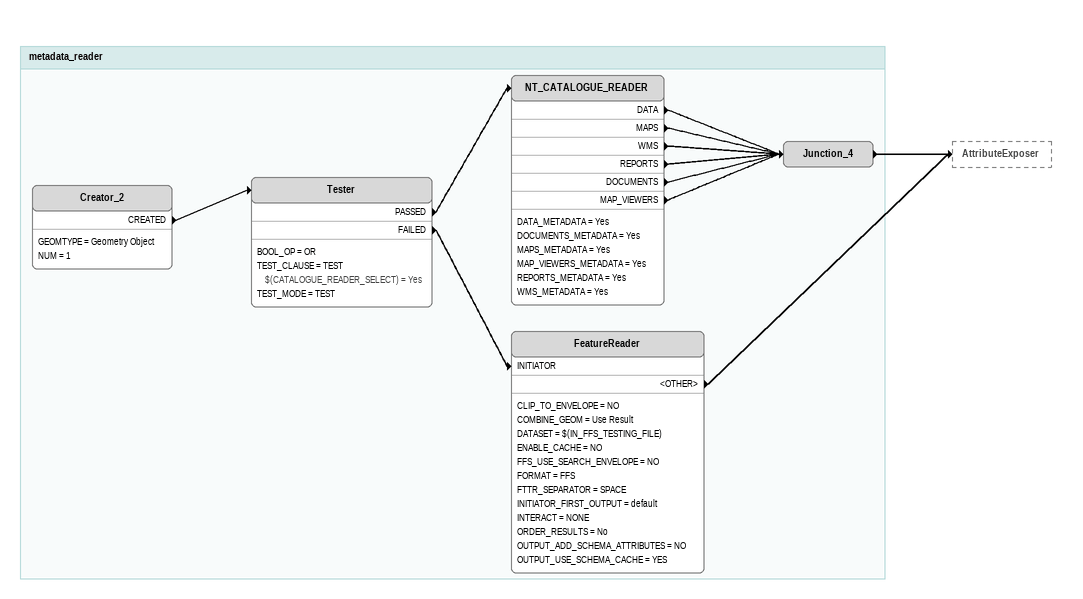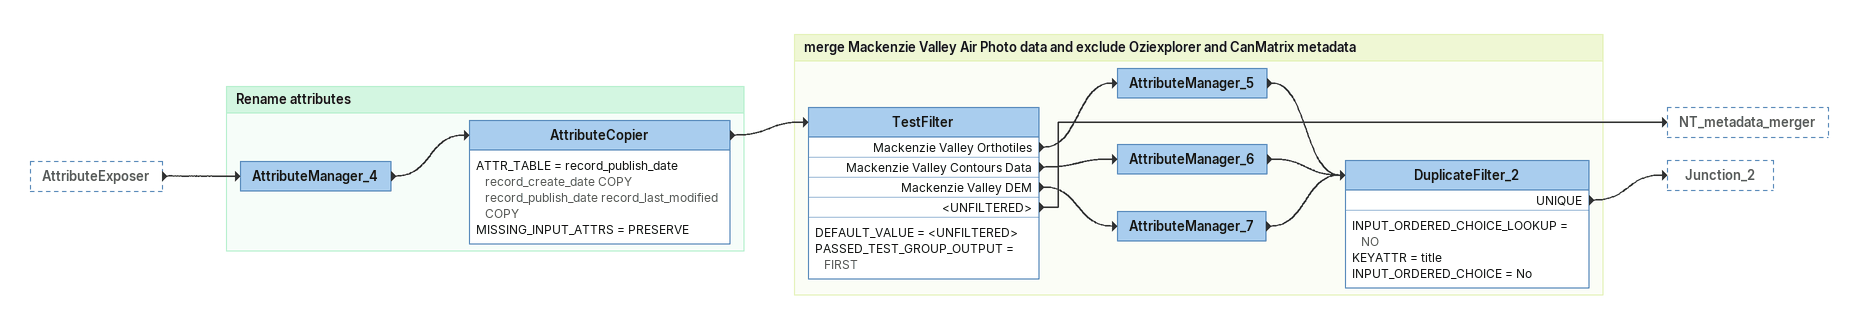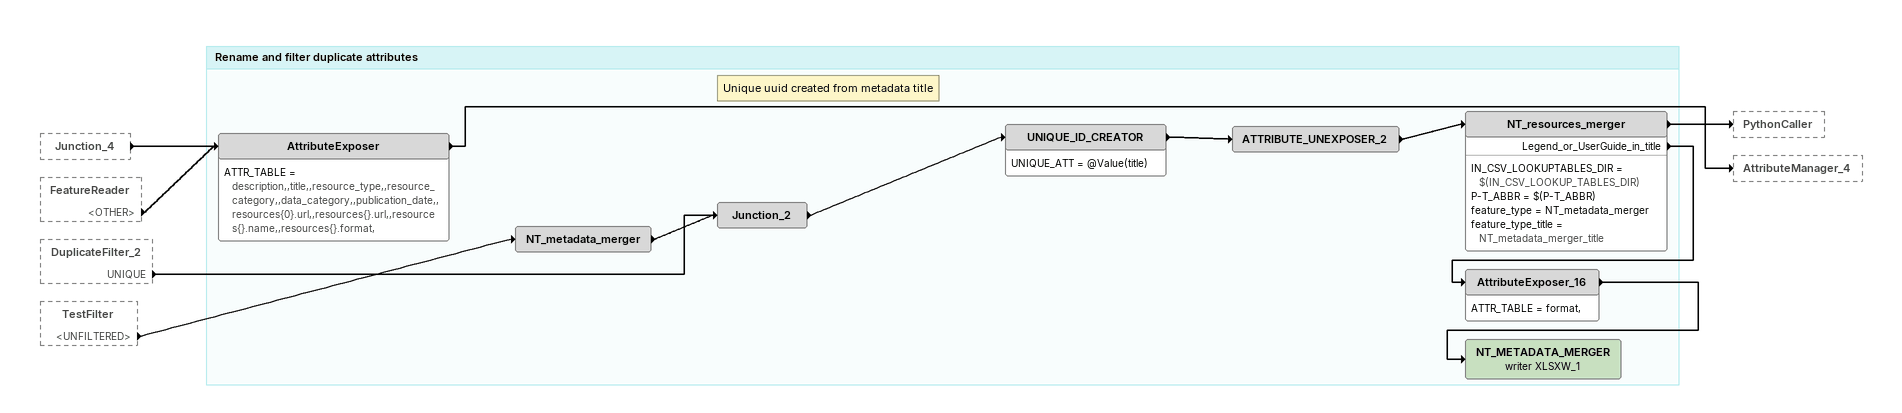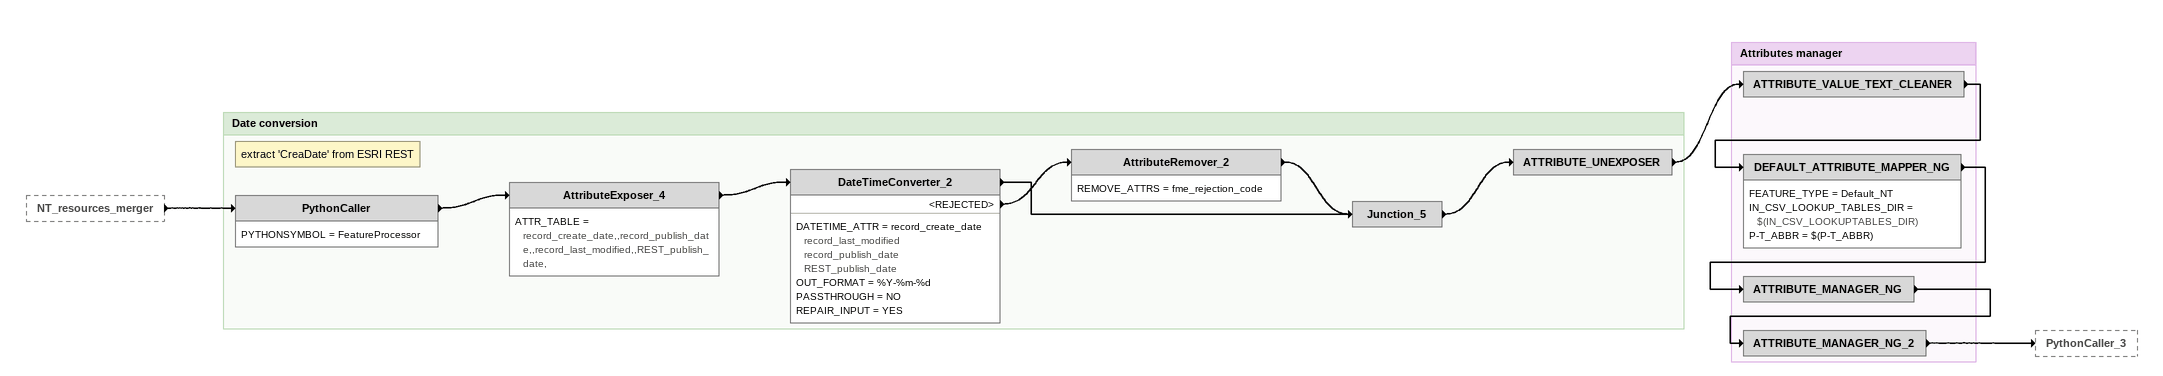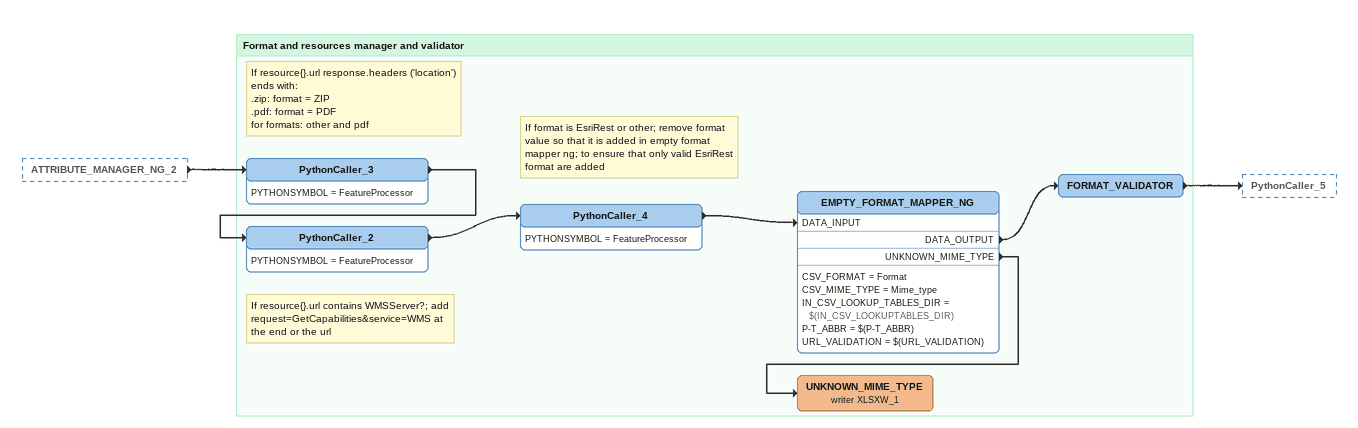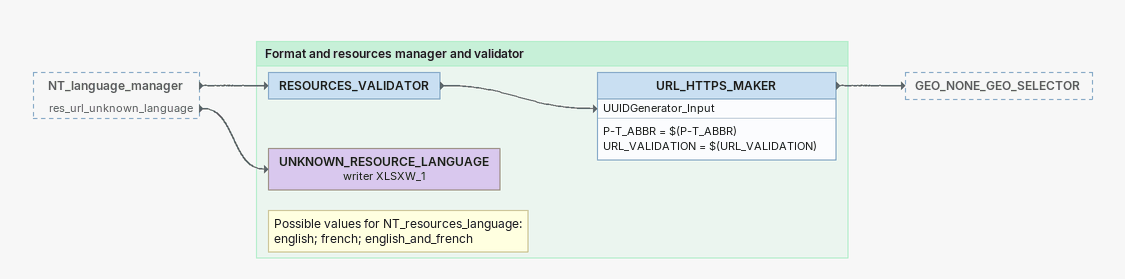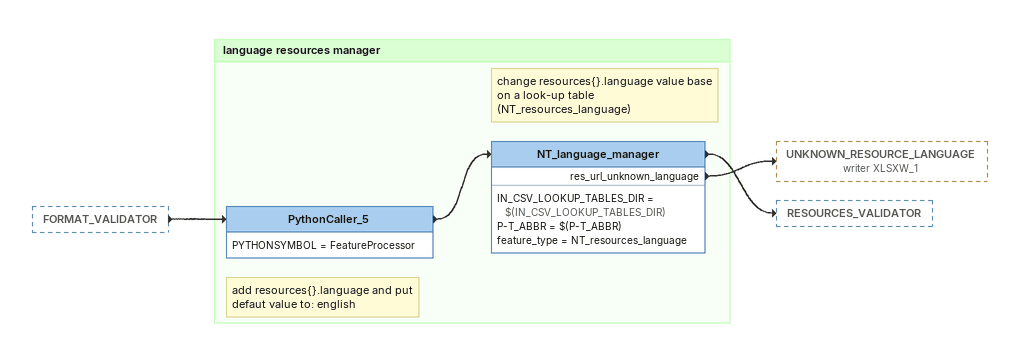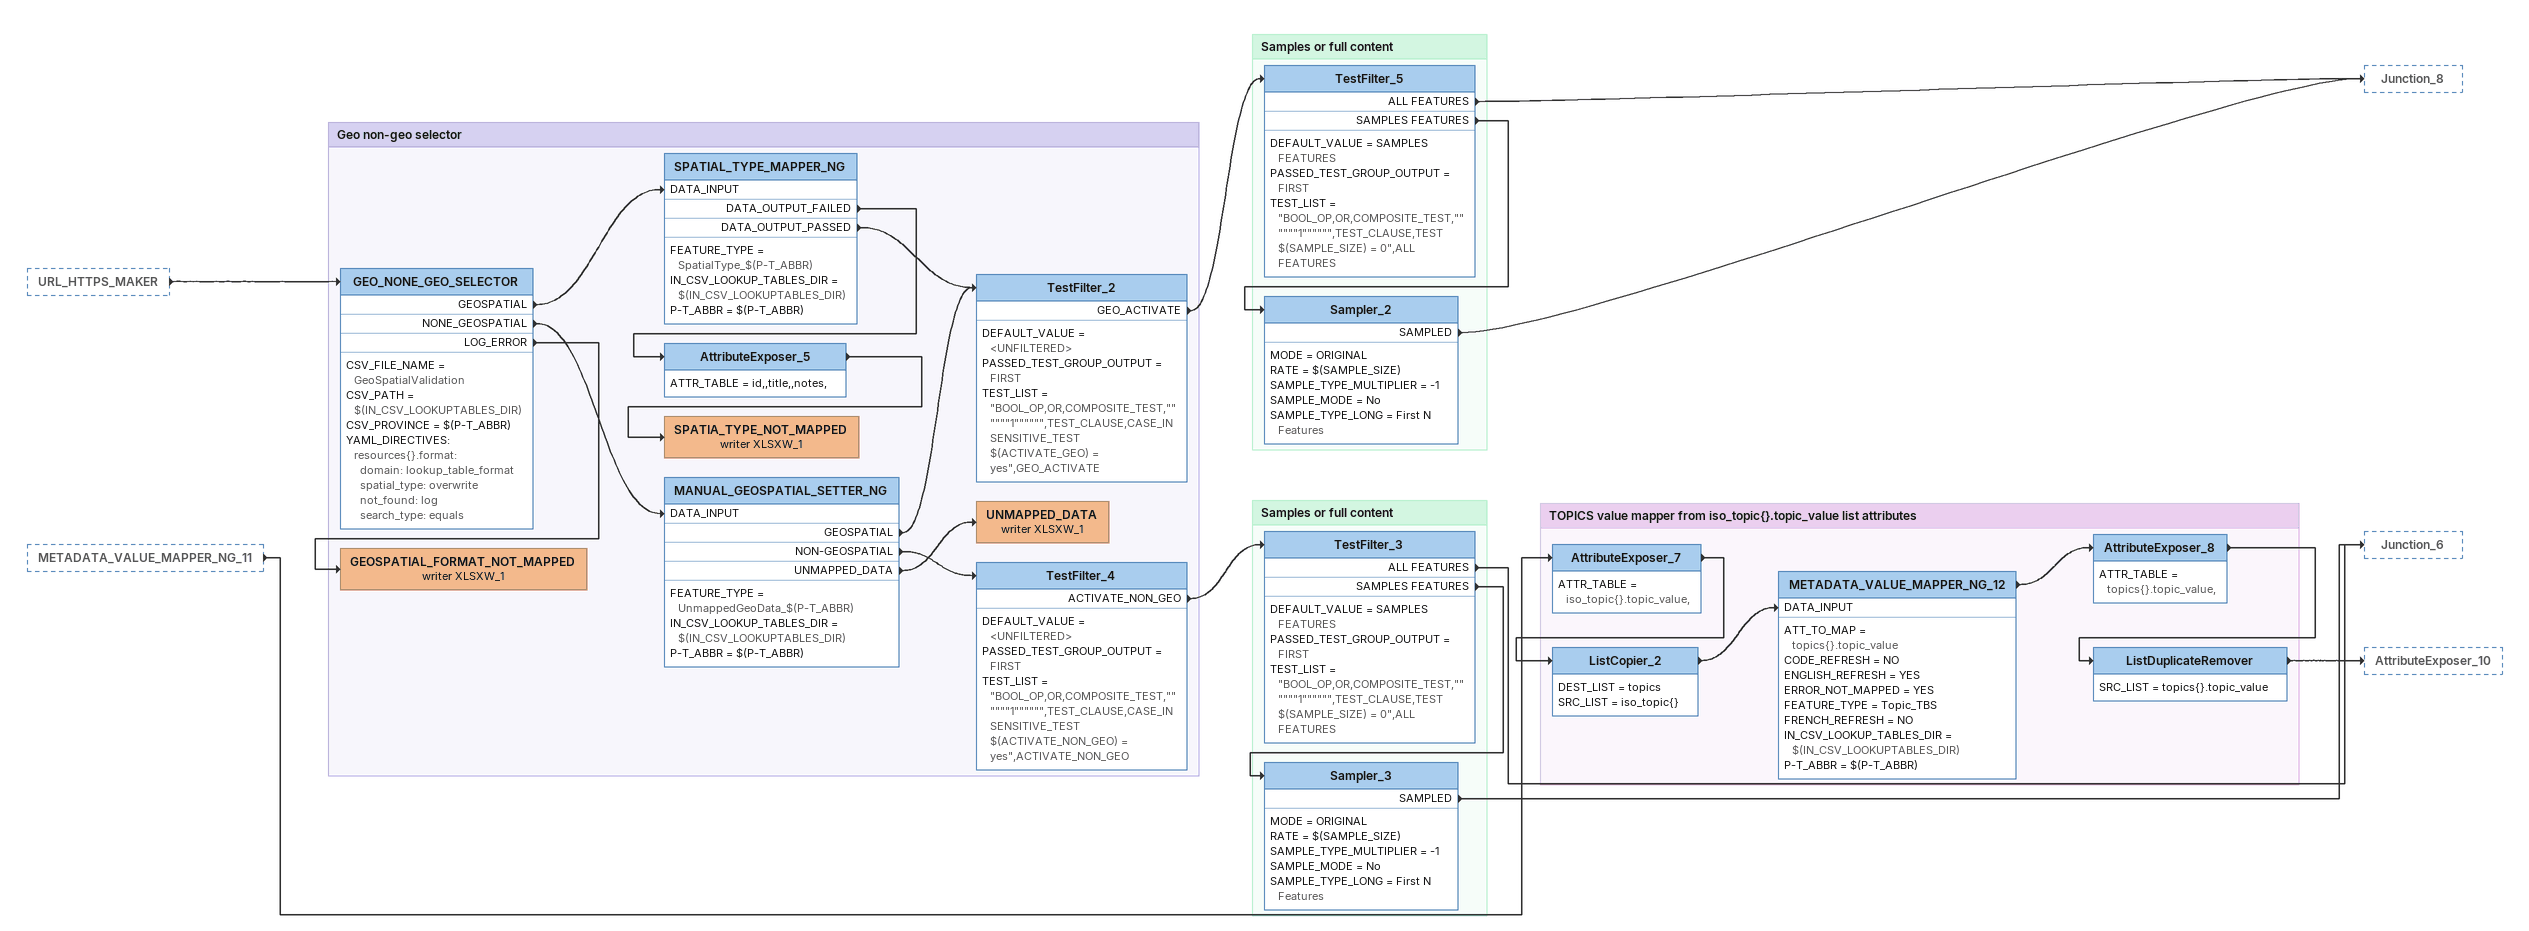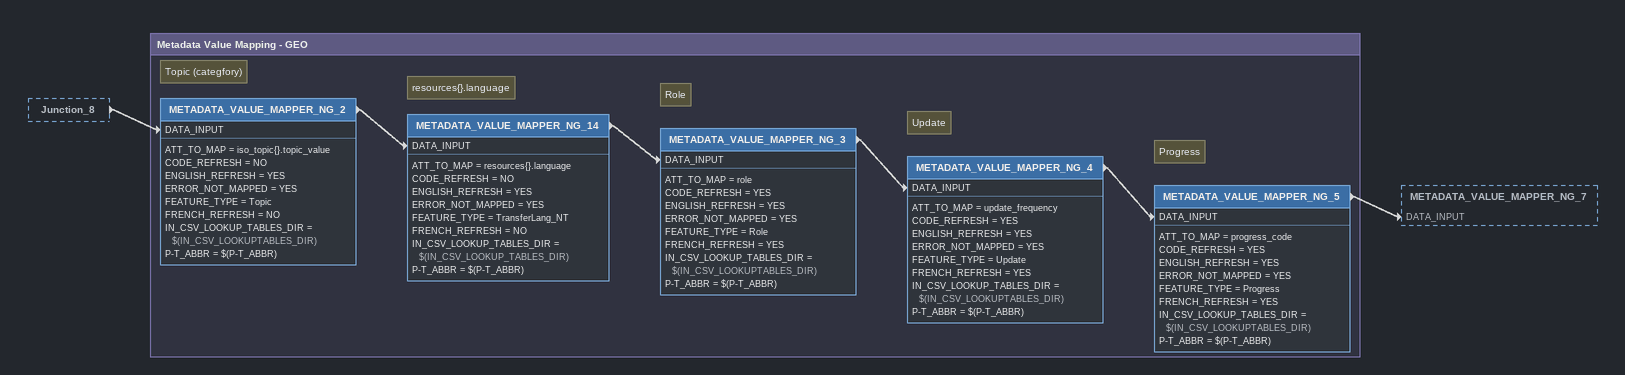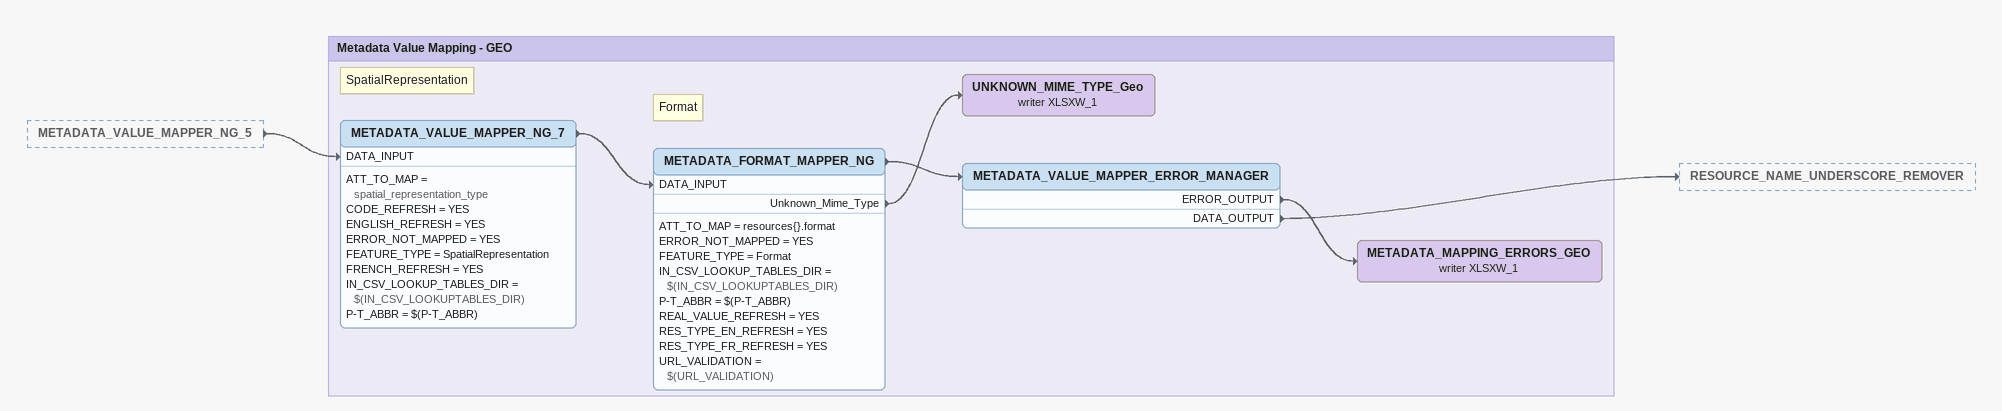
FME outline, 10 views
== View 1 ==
Bookmark: metadata_reader
Creator_2
    GEOMTYPE = Geometry Object
    NUM = 1
    CREATED -> Tester
Tester
    BOOL_OP = OR
    TEST_CLAUSE = TEST $(CATALOGUE_READER_SELECT) = Yes
    TEST_MODE = TEST
    PASSED -> NT_CATALOGUE_READER
    FAILED -> FeatureReader [INITIATOR]
NT_CATALOGUE_READER
    DATA_METADATA = Yes
    DOCUMENTS_METADATA = Yes
    MAPS_METADATA = Yes
    MAP_VIEWERS_METADATA = Yes
    REPORTS_METADATA = Yes
    WMS_METADATA = Yes
    DATA -> Junction_4
    MAPS -> Junction_4
    WMS -> Junction_4
    REPORTS -> Junction_4
    DOCUMENTS -> Junction_4
    MAP_VIEWERS -> Junction_4
Junction_4
    -> AttributeExposer
FeatureReader
    CLIP_TO_ENVELOPE = NO
    COMBINE_GEOM = Use Result
    DATASET = $(IN_FFS_TESTING_FILE)
    ENABLE_CACHE = NO
    FFS_USE_SEARCH_ENVELOPE = NO
    FORMAT = FFS
    FTTR_SEPARATOR = SPACE
    INITIATOR_FIRST_OUTPUT = default
    INTERACT = NONE
    ORDER_RESULTS = No
    OUTPUT_ADD_SCHEMA_ATTRIBUTES = NO
    OUTPUT_USE_SCHEMA_CACHE = YES
    <OTHER> -> AttributeExposer

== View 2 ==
AttributeExposer [outside]
    -> AttributeManager_4

Bookmark: Rename attributes
AttributeManager_4
    -> AttributeCopier
AttributeCopier
    ATTR_TABLE = record_publish_date record_create_date COPY  record_publish_date record_last_modified COPY
    MISSING_INPUT_ATTRS = PRESERVE
    -> TestFilter

Bookmark: merge Mackenzie Valley Air Photo data and exclude Oziexplorer and CanMatrix metadata
TestFilter
    DEFAULT_VALUE = <UNFILTERED>
    PASSED_TEST_GROUP_OUTPUT = FIRST
    Mackenzie Valley Orthotiles -> AttributeManager_5
    Mackenzie Valley Contours Data -> AttributeManager_6
    Mackenzie Valley DEM -> AttributeManager_7
    <UNFILTERED> -> NT_metadata_merger
AttributeManager_5
    -> DuplicateFilter_2
AttributeManager_6
    -> DuplicateFilter_2
AttributeManager_7
    -> DuplicateFilter_2
DuplicateFilter_2
    INPUT_ORDERED_CHOICE_LOOKUP = NO
    KEYATTR = title
    INPUT_ORDERED_CHOICE = No
    UNIQUE -> Junction_2

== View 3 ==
Junction_4 [outside]
    -> AttributeExposer
FeatureReader [outside]
    <OTHER> -> AttributeExposer
DuplicateFilter_2 [outside]
    UNIQUE -> Junction_2
TestFilter [outside]
    <UNFILTERED> -> NT_metadata_merger

Bookmark: Rename and filter duplicate attributes
AttributeExposer
    ATTR_TABLE = description,,title,,resource_type,,resource_category,,data_category,,publication_date,,resources{0}.url,,resources{}.url,,resources{}.name,,resources{}.format,
    -> AttributeManager_4
NT_metadata_merger
    -> Junction_2
Junction_2
    -> UNIQUE_ID_CREATOR
Note: Unique uuid created from metadata title
UNIQUE_ID_CREATOR
    UNIQUE_ATT = @Value(title)
    -> ATTRIBUTE_UNEXPOSER_2
ATTRIBUTE_UNEXPOSER_2
    -> NT_resources_merger
NT_resources_merger
    IN_CSV_LOOKUPTABLES_DIR = $(IN_CSV_LOOKUP_TABLES_DIR)
    P-T_ABBR = $(P-T_ABBR)
    feature_type = NT_metadata_merger
    feature_type_title = NT_metadata_merger_title
    Legend_or_UserGuide_in_title -> AttributeExposer_16
    -> PythonCaller
AttributeExposer_16
    ATTR_TABLE = format,
    -> NT_METADATA_MERGER (writer XLSXW_1)
NT_METADATA_MERGER (writer XLSXW_1)

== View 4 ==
NT_resources_merger [outside]
    -> PythonCaller

Bookmark: Date conversion
Note: extract 'CreaDate' from ESRI REST
PythonCaller
    PYTHONSYMBOL = FeatureProcessor
    -> AttributeExposer_4
AttributeExposer_4
    ATTR_TABLE = record_create_date,,record_publish_date,,record_last_modified,,REST_publish_date,
    -> DateTimeConverter_2
DateTimeConverter_2
    DATETIME_ATTR = record_create_date record_last_modified record_publish_date REST_publish_date
    OUT_FORMAT = %Y-%m-%d
    PASSTHROUGH = NO
    REPAIR_INPUT = YES
    -> Junction_5
    <REJECTED> -> AttributeRemover_2
AttributeRemover_2
    REMOVE_ATTRS = fme_rejection_code
    -> Junction_5
Junction_5
    -> ATTRIBUTE_UNEXPOSER
ATTRIBUTE_UNEXPOSER
    -> ATTRIBUTE_VALUE_TEXT_CLEANER

Bookmark: Attributes manager
ATTRIBUTE_VALUE_TEXT_CLEANER
    -> DEFAULT_ATTRIBUTE_MAPPER_NG
DEFAULT_ATTRIBUTE_MAPPER_NG
    FEATURE_TYPE = Default_NT
    IN_CSV_LOOKUP_TABLES_DIR = $(IN_CSV_LOOKUPTABLES_DIR)
    P-T_ABBR = $(P-T_ABBR)
    -> ATTRIBUTE_MANAGER_NG
ATTRIBUTE_MANAGER_NG
    -> ATTRIBUTE_MANAGER_NG_2
ATTRIBUTE_MANAGER_NG_2
    -> PythonCaller_3

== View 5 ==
ATTRIBUTE_MANAGER_NG_2 [outside]
    -> PythonCaller_3

Bookmark: Format and resources manager and validator
Note: If resource{}.url response.headers ('location') ends with: / .zip: format = ZIP / .pdf: format = PDF / for formats: other and pdf
PythonCaller_3
    PYTHONSYMBOL = FeatureProcessor
    -> PythonCaller_2
Note: If resource{}.url contains WMSServer?; add request=GetCapabilities&service=WMS at the end or the url
PythonCaller_2
    PYTHONSYMBOL = FeatureProcessor
    -> PythonCaller_4
Note: If format is EsriRest or other; remove format value so that it is added in empty format mapper ng; to ensure that only valid EsriRest format are added
PythonCaller_4
    PYTHONSYMBOL = FeatureProcessor
    -> EMPTY_FORMAT_MAPPER_NG [DATA_INPUT]
EMPTY_FORMAT_MAPPER_NG
    CSV_FORMAT = Format
    CSV_MIME_TYPE = Mime_type
    IN_CSV_LOOKUP_TABLES_DIR = $(IN_CSV_LOOKUPTABLES_DIR)
    P-T_ABBR = $(P-T_ABBR)
    URL_VALIDATION = $(URL_VALIDATION)
    DATA_OUTPUT -> FORMAT_VALIDATOR
    UNKNOWN_MIME_TYPE -> UNKNOWN_MIME_TYPE (writer XLSXW_1)
FORMAT_VALIDATOR
    -> PythonCaller_5
UNKNOWN_MIME_TYPE (writer XLSXW_1)

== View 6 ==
NT_language_manager [outside]
    res_url_unknown_language -> UNKNOWN_RESOURCE_LANGUAGE (writer XLSXW_1)
    -> RESOURCES_VALIDATOR

Bookmark: Format and resources manager and validator
RESOURCES_VALIDATOR
    -> URL_HTTPS_MAKER [UUIDGenerator_Input]
URL_HTTPS_MAKER
    P-T_ABBR = $(P-T_ABBR)
    URL_VALIDATION = $(URL_VALIDATION)
    -> GEO_NONE_GEO_SELECTOR
Note: Possible values for NT_resources_language: / english; french; english_and_french
UNKNOWN_RESOURCE_LANGUAGE (writer XLSXW_1)

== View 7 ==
FORMAT_VALIDATOR [outside]
    -> PythonCaller_5

Bookmark: language resources manager
Note: add resources{}.language and put defaut value to: english
PythonCaller_5
    PYTHONSYMBOL = FeatureProcessor
    -> NT_language_manager
Note: change resources{}.language value base on a look-up table (NT_resources_language)
NT_language_manager
    IN_CSV_LOOKUP_TABLES_DIR = $(IN_CSV_LOOKUP_TABLES_DIR)
    P-T_ABBR = $(P-T_ABBR)
    feature_type = NT_resources_language
    res_url_unknown_language -> UNKNOWN_RESOURCE_LANGUAGE (writer XLSXW_1)
    -> RESOURCES_VALIDATOR

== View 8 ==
URL_HTTPS_MAKER [outside]
    -> GEO_NONE_GEO_SELECTOR
METADATA_VALUE_MAPPER_NG_11 [outside]
    -> AttributeExposer_7

Bookmark: Geo non-geo selector
GEO_NONE_GEO_SELECTOR
    CSV_FILE_NAME = GeoSpatialValidation
    CSV_PATH = $(IN_CSV_LOOKUPTABLES_DIR)
    CSV_PROVINCE = $(P-T_ABBR)
    YAML_DIRECTIVES:
      resources{}.format:
        domain: lookup_table_format
        spatial_type: overwrite
        not_found: log
        search_type: equals
    GEOSPATIAL -> SPATIAL_TYPE_MAPPER_NG [DATA_INPUT]
    NONE_GEOSPATIAL -> MANUAL_GEOSPATIAL_SETTER_NG [DATA_INPUT]
    LOG_ERROR -> GEOSPATIAL_FORMAT_NOT_MAPPED (writer XLSXW_1)
SPATIAL_TYPE_MAPPER_NG
    FEATURE_TYPE = SpatialType_$(P-T_ABBR)
    IN_CSV_LOOKUP_TABLES_DIR = $(IN_CSV_LOOKUPTABLES_DIR)
    P-T_ABBR = $(P-T_ABBR)
    DATA_OUTPUT_FAILED -> AttributeExposer_5
    DATA_OUTPUT_PASSED -> TestFilter_2
AttributeExposer_5
    ATTR_TABLE = id,,title,,notes,
    -> SPATIA_TYPE_NOT_MAPPED (writer XLSXW_1)
SPATIA_TYPE_NOT_MAPPED (writer XLSXW_1)
MANUAL_GEOSPATIAL_SETTER_NG
    FEATURE_TYPE = UnmappedGeoData_$(P-T_ABBR)
    IN_CSV_LOOKUP_TABLES_DIR = $(IN_CSV_LOOKUPTABLES_DIR)
    P-T_ABBR = $(P-T_ABBR)
    GEOSPATIAL -> TestFilter_2
    NON-GEOSPATIAL -> TestFilter_4
    UNMAPPED_DATA -> UNMAPPED_DATA (writer XLSXW_1)
TestFilter_2
    DEFAULT_VALUE = <UNFILTERED>
    PASSED_TEST_GROUP_OUTPUT = FIRST
    TEST_LIST = "BOOL_OP,OR,COMPOSITE_TEST,""""""1"""""",TEST_CLAUSE,CASE_INSENSITIVE_TEST $(ACTIVATE_GEO) = yes",GEO_ACTIVATE
    GEO_ACTIVATE -> TestFilter_5
UNMAPPED_DATA (writer XLSXW_1)
TestFilter_4
    DEFAULT_VALUE = <UNFILTERED>
    PASSED_TEST_GROUP_OUTPUT = FIRST
    TEST_LIST = "BOOL_OP,OR,COMPOSITE_TEST,""""""1"""""",TEST_CLAUSE,CASE_INSENSITIVE_TEST $(ACTIVATE_NON_GEO) = yes",ACTIVATE_NON_GEO
    ACTIVATE_NON_GEO -> TestFilter_3
GEOSPATIAL_FORMAT_NOT_MAPPED (writer XLSXW_1)

Bookmark: Samples or full content
TestFilter_5
    DEFAULT_VALUE = SAMPLES FEATURES
    PASSED_TEST_GROUP_OUTPUT = FIRST
    TEST_LIST = "BOOL_OP,OR,COMPOSITE_TEST,""""""1"""""",TEST_CLAUSE,TEST $(SAMPLE_SIZE) = 0",ALL FEATURES
    ALL FEATURES -> Junction_8
    SAMPLES FEATURES -> Sampler_2
Sampler_2
    MODE = ORIGINAL
    RATE = $(SAMPLE_SIZE)
    SAMPLE_TYPE_MULTIPLIER = -1
    SAMPLE_MODE = No
    SAMPLE_TYPE_LONG = First N Features
    SAMPLED -> Junction_8

Bookmark: Samples or full content
TestFilter_3
    DEFAULT_VALUE = SAMPLES FEATURES
    PASSED_TEST_GROUP_OUTPUT = FIRST
    TEST_LIST = "BOOL_OP,OR,COMPOSITE_TEST,""""""1"""""",TEST_CLAUSE,TEST $(SAMPLE_SIZE) = 0",ALL FEATURES
    ALL FEATURES -> Junction_6
    SAMPLES FEATURES -> Sampler_3
Sampler_3
    MODE = ORIGINAL
    RATE = $(SAMPLE_SIZE)
    SAMPLE_TYPE_MULTIPLIER = -1
    SAMPLE_MODE = No
    SAMPLE_TYPE_LONG = First N Features
    SAMPLED -> Junction_6

Bookmark: TOPICS value mapper from iso_topic{}.topic_value list attributes
AttributeExposer_7
    ATTR_TABLE = iso_topic{}.topic_value,
    -> ListCopier_2
ListCopier_2
    DEST_LIST = topics
    SRC_LIST = iso_topic{}
    -> METADATA_VALUE_MAPPER_NG_12 [DATA_INPUT]
METADATA_VALUE_MAPPER_NG_12
    ATT_TO_MAP = topics{}.topic_value
    CODE_REFRESH = NO
    ENGLISH_REFRESH = YES
    ERROR_NOT_MAPPED = YES
    FEATURE_TYPE = Topic_TBS
    FRENCH_REFRESH = NO
    IN_CSV_LOOKUP_TABLES_DIR = $(IN_CSV_LOOKUPTABLES_DIR)
    P-T_ABBR = $(P-T_ABBR)
    -> AttributeExposer_8
AttributeExposer_8
    ATTR_TABLE = topics{}.topic_value,
    -> ListDuplicateRemover
ListDuplicateRemover
    SRC_LIST = topics{}.topic_value
    -> AttributeExposer_10

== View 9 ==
Junction_8 [outside]
    -> METADATA_VALUE_MAPPER_NG_2 [DATA_INPUT]

Bookmark: Metadata Value Mapping - GEO
Note: Topic (categfory)
METADATA_VALUE_MAPPER_NG_2
    ATT_TO_MAP = iso_topic{}.topic_value
    CODE_REFRESH = NO
    ENGLISH_REFRESH = YES
    ERROR_NOT_MAPPED = YES
    FEATURE_TYPE = Topic
    FRENCH_REFRESH = NO
    IN_CSV_LOOKUP_TABLES_DIR = $(IN_CSV_LOOKUPTABLES_DIR)
    P-T_ABBR = $(P-T_ABBR)
    -> METADATA_VALUE_MAPPER_NG_14 [DATA_INPUT]
Note: resources{}.language
METADATA_VALUE_MAPPER_NG_14
    ATT_TO_MAP = resources{}.language
    CODE_REFRESH = NO
    ENGLISH_REFRESH = YES
    ERROR_NOT_MAPPED = YES
    FEATURE_TYPE = TransferLang_NT
    FRENCH_REFRESH = NO
    IN_CSV_LOOKUP_TABLES_DIR = $(IN_CSV_LOOKUP_TABLES_DIR)
    P-T_ABBR = $(P-T_ABBR)
    -> METADATA_VALUE_MAPPER_NG_3 [DATA_INPUT]
Note: Role
METADATA_VALUE_MAPPER_NG_3
    ATT_TO_MAP = role
    CODE_REFRESH = YES
    ENGLISH_REFRESH = YES
    ERROR_NOT_MAPPED = YES
    FEATURE_TYPE = Role
    FRENCH_REFRESH = YES
    IN_CSV_LOOKUP_TABLES_DIR = $(IN_CSV_LOOKUPTABLES_DIR)
    P-T_ABBR = $(P-T_ABBR)
    -> METADATA_VALUE_MAPPER_NG_4 [DATA_INPUT]
Note: Update
METADATA_VALUE_MAPPER_NG_4
    ATT_TO_MAP = update_frequency
    CODE_REFRESH = YES
    ENGLISH_REFRESH = YES
    ERROR_NOT_MAPPED = YES
    FEATURE_TYPE = Update
    FRENCH_REFRESH = YES
    IN_CSV_LOOKUP_TABLES_DIR = $(IN_CSV_LOOKUPTABLES_DIR)
    P-T_ABBR = $(P-T_ABBR)
    -> METADATA_VALUE_MAPPER_NG_5 [DATA_INPUT]
Note: Progress
METADATA_VALUE_MAPPER_NG_5
    ATT_TO_MAP = progress_code
    CODE_REFRESH = YES
    ENGLISH_REFRESH = YES
    ERROR_NOT_MAPPED = YES
    FEATURE_TYPE = Progress
    FRENCH_REFRESH = YES
    IN_CSV_LOOKUP_TABLES_DIR = $(IN_CSV_LOOKUPTABLES_DIR)
    P-T_ABBR = $(P-T_ABBR)
    -> METADATA_VALUE_MAPPER_NG_7 [DATA_INPUT]

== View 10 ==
METADATA_VALUE_MAPPER_NG_5 [outside]
    -> METADATA_VALUE_MAPPER_NG_7 [DATA_INPUT]

Bookmark: Metadata Value Mapping - GEO
Note: SpatialRepresentation
METADATA_VALUE_MAPPER_NG_7
    ATT_TO_MAP = spatial_representation_type
    CODE_REFRESH = YES
    ENGLISH_REFRESH = YES
    ERROR_NOT_MAPPED = YES
    FEATURE_TYPE = SpatialRepresentation
    FRENCH_REFRESH = YES
    IN_CSV_LOOKUP_TABLES_DIR = $(IN_CSV_LOOKUPTABLES_DIR)
    P-T_ABBR = $(P-T_ABBR)
    -> METADATA_FORMAT_MAPPER_NG [DATA_INPUT]
Note: Format
METADATA_FORMAT_MAPPER_NG
    ATT_TO_MAP = resources{}.format
    ERROR_NOT_MAPPED = YES
    FEATURE_TYPE = Format
    IN_CSV_LOOKUP_TABLES_DIR = $(IN_CSV_LOOKUPTABLES_DIR)
    P-T_ABBR = $(P-T_ABBR)
    REAL_VALUE_REFRESH = YES
    RES_TYPE_EN_REFRESH = YES
    RES_TYPE_FR_REFRESH = YES
    URL_VALIDATION = $(URL_VALIDATION)
    Unknown_Mime_Type -> UNKNOWN_MIME_TYPE_Geo (writer XLSXW_1)
    -> METADATA_VALUE_MAPPER_ERROR_MANAGER
UNKNOWN_MIME_TYPE_Geo (writer XLSXW_1)
METADATA_VALUE_MAPPER_ERROR_MANAGER
    ERROR_OUTPUT -> METADATA_MAPPING_ERRORS_GEO (writer XLSXW_1)
    DATA_OUTPUT -> RESOURCE_NAME_UNDERSCORE_REMOVER
METADATA_MAPPING_ERRORS_GEO (writer XLSXW_1)
